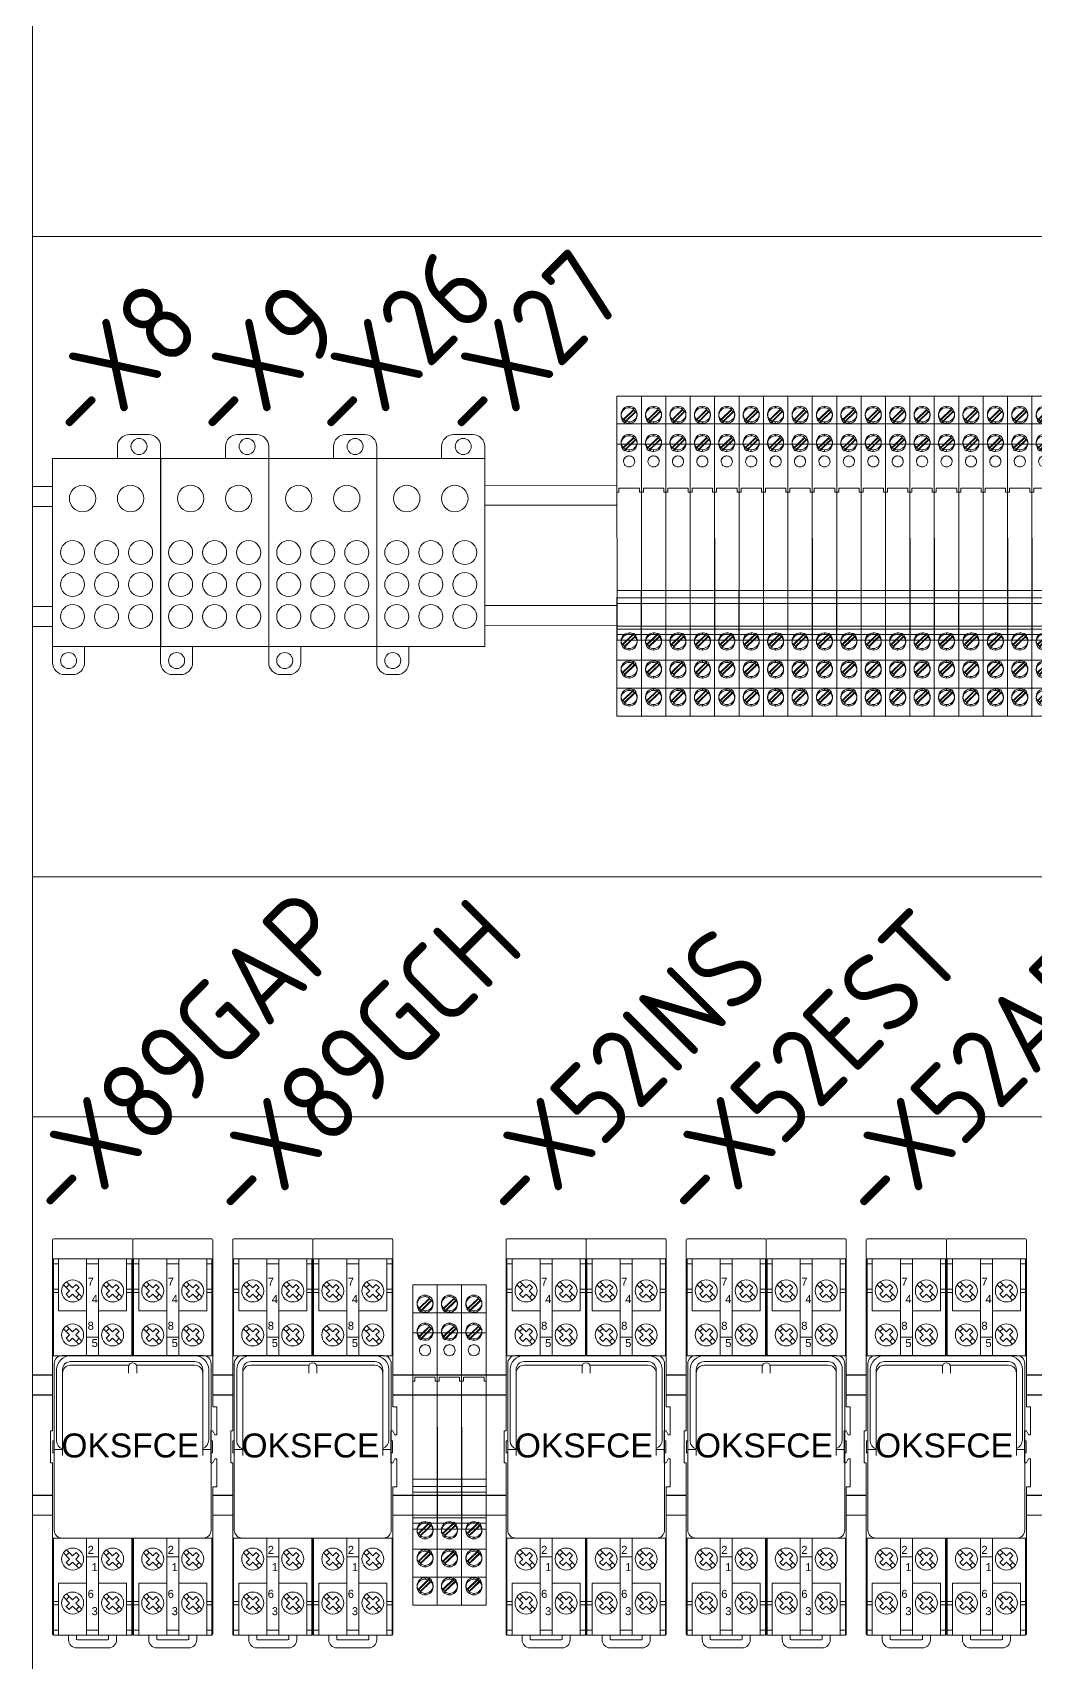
# Model space of a CAD drawing. Header units: millimetres. Extents: x 1359 to 3577, y 1333 to 3557.
# Drawn here: x 1601.1 to 1851.6, y 2280.2 to 2687.5 of the extents above; entities that cross this region are included whole.
import ezdxf

# ---------------------------------------------------------------- set-up
doc = ezdxf.new("R2010")
doc.units = ezdxf.units.MM
doc.set_wipeout_variables(frame=1)
doc.layers.add('000-PI-Oprema', color=30, linetype='Continuous', lineweight=5)
doc.layers.add('002-PI-Kabelska kanalica', color=150, linetype='Continuous')
doc.styles.add('PI0', font='isocpeur.ttf', dxfattribs={"width": 0.9})
doc.styles.get("Standard").update_dxf_attribs({"font": 'arial.ttf'})

# ---------------------------------------------------------------- blocks, each defined once
blk = doc.blocks.new('*U50')
at = {"layer": '002-PI-Kabelska kanalica', "color": 0, "linetype": 'ByBlock', "lineweight": 0}
for p, q in [((-20, -100), (-20, 715)), ((40, -100), (40, 715)), ((-20, -100), (40, -100))]:
    blk.add_line(p, q, dxfattribs=at)
blk = doc.blocks.new('*U53')
at = {"layer": '002-PI-Kabelska kanalica', "color": 0, "linetype": 'ByBlock', "lineweight": 0}
blk.add_line((80, -100), (80, 1572), dxfattribs=at)
blk = doc.blocks.new('Pollmann PVB 125-2-9')
at = {"layer": '000-PI-Oprema', "color": 0, "linetype": 'ByBlock', "lineweight": 0}
blk.add_lwpolyline([(16.16, 1.02), (16.16, 4.02, -0.414214), (19.16, 7.02), (23.96, 7.02, -0.414214), (26.96, 4.02), (26.96, 1.02), (26.96, -45.98), (-0.04, -45.98), (-0.04, -49.98, 0.414214), (2.96, -52.98), (4.96, -52.98, 0.414214), (7.96, -49.98), (7.96, -45.98)], format="xyb", dxfattribs=at)
blk.add_lwpolyline([(26.98, 1.02), (-0.02, 1.02), (-0.02, -45.98)], dxfattribs=at)
for centre, radius in [((21.56, 4.02), 2), ((7.46, -8.98), 3.3), ((19.46, -8.98), 3.3), ((4.96, -22.48), 3), ((13.46, -22.48), 3), ((21.96, -22.48), 3), ((4.96, -30.48), 3), ((13.46, -30.48), 3), ((21.96, -30.48), 3), ((4.96, -38.48), 3), ((13.46, -38.48), 3), ((21.96, -38.48), 3), ((3.96, -49.48), 2)]:
    blk.add_circle(centre, radius, dxfattribs=at)
blk = doc.blocks.new('PLC-RSC-24DC - 2966171')
at = {"layer": '000-PI-Oprema', "color": 0, "linetype": 'ByBlock', "lineweight": 0}
for p, q in [((0, 80), (6.1, 80)), ((0, 73.54), (0, 80)), ((0, 80), (0, 80)), ((0, 80), (0, 80)), ((0, 80), (0, 80)), ((0, 80), (6.1, 80)), ((0, 73.54), (0, 80)), ((0, 80), (0, 80)), ((0, 80), (0, 80)), ((0, 80), (0, 80)), ((0, 78.5), (0, 78.5)), ((0, 78.5), (0, 78.5)), ((3.05, 77.46), (3.05, 77.08)), ((6.1, 80), (6.1, 80)), ((6.1, 80), (6.1, 80)), ((6.1, 80), (6.1, 80)), ((6.1, 73.54), (6.1, 80)), ((6.1, 80), (6.1, 80)), ((6.1, 80), (6.1, 80)), ((6.1, 80), (6.1, 80)), ((6.1, 73.54), (6.1, 80)), ((6.1, 79.16), (6.1, 79.6)), ((6.1, 79.16), (6.1, 79.6)), ((0, 73), (0, 73.54)), ((0, 73), (0, 73.54)), ((1.05, 75.12), (1.05, 75.5)), ((1.58, 74.17), (1.41, 74)), ((1.41, 73.79), (1.69, 74.07)), ((1.41, 74), (1.41, 73.79)), ((4.19, 76.73), (1.58, 74.17)), ((1.69, 74.07), (4.19, 76.52)), ((4.69, 76.03), (1.91, 73.31)), ((1.91, 73.52), (2.15, 73.75)), ((1.91, 73.52), (1.91, 73.31)), ((2.15, 73.75), (4.69, 76.24)), ((3.05, 73.54), (3.05, 73.16)), ((4.19, 76.73), (4.19, 76.52)), ((4.69, 76.24), (4.69, 76.03)), ((5.05, 75.12), (5.05, 75.5)), ((6.1, 76.44), (6.1, 77.31)), ((6.1, 76.44), (6.1, 77.31)), ((6.1, 73), (6.1, 73.54)), ((6.1, 73), (6.1, 73.54)), ((0, 73.05), (6.1, 73.05)), ((0, 73), (0, 73)), ((0, 73), (0, 68)), ((0, 73), (0, 73)), ((0, 73), (0, 68)), ((4.19, 69.73), (2.43, 68)), ((2.64, 68), (4.19, 69.52)), ((3.05, 70.46), (3.05, 70.08)), ((3.42, 68), (4.69, 69.24)), ((4.19, 69.73), (4.19, 69.52)), ((4.69, 69.24), (4.69, 69.03)), ((6.1, 73), (6.1, 73)), ((6.1, 68), (6.1, 73)), ((6.1, 73), (6.1, 73)), ((6.1, 68), (6.1, 73)), ((6.1, 69.44), (6.1, 70.31)), ((6.1, 69.44), (6.1, 70.31)), ((0, 68), (6.1, 68)), ((0, 57.65), (0, 68)), ((0, 68), (0, 68)), ((0, 57.65), (0, 68)), ((0, 68), (0, 68)), ((1.05, 68.12), (1.05, 68.5)), ((1.41, 66.79), (2.64, 68)), ((2.43, 68), (1.41, 67)), ((1.41, 67), (1.41, 66.79)), ((4.69, 69.03), (1.91, 66.31)), ((1.91, 66.52), (3.42, 68)), ((1.91, 66.52), (1.91, 66.31)), ((3.05, 66.54), (3.05, 66.16)), ((5.05, 68.12), (5.05, 68.5)), ((6.1, 68), (6.1, 68)), ((6.1, 57.65), (6.1, 68)), ((6.1, 68), (6.1, 68)), ((6.1, 57.65), (6.1, 68)), ((1.65, 63.68), (1.65, 63.69)), ((4.45, 63.68), (4.45, 63.69)), ((0.03, 31.45), (0, 57.65)), ((0.03, 31.45), (0, 57.65)), ((6.1, 55.95), (6.1, 57.65)), ((6.1, 55.95), (6.1, 57.65)), ((0, 57), (0, 57)), ((0, 57), (0, 57)), ((0, 56.2), (0, 56.2)), ((0, 56.2), (0, 56.2)), ((0, 55.95), (0, 55.95)), ((0.5, 55.95), (0, 55.95)), ((0, 55.95), (0, 55.95)), ((0, 55.24), (0, 55.24)), ((0, 55.24), (0, 55.24)), ((0.5, 56.95), (5.6, 56.95)), ((0.5, 56.95), (0.5, 56.95)), ((0.5, 56.95), (0.5, 55.95)), ((0.5, 55.95), (0.5, 55.95)), ((5.6, 56.95), (5.6, 56.95)), ((5.6, 56.95), (5.6, 55.95)), ((5.6, 55.95), (5.6, 55.95)), ((6.1, 55.95), (5.6, 55.95)), ((6.1, 57), (6.1, 57)), ((6.1, 57), (6.1, 57)), ((6.1, 56.2), (6.1, 56.2)), ((6.1, 56.2), (6.1, 56.2)), ((6.1, 55.95), (6.1, 55.95)), ((6.1, 55.95), (6.1, 29.65)), ((6.1, 55.95), (6.1, 55.95)), ((6.1, 55.95), (6.1, 29.65)), ((6.1, 55.24), (6.1, 55.24)), ((6.1, 55.24), (6.1, 55.24)), ((0, 29.65), (0.03, 29.65)), ((0, 29.65), (0, 29.45)), ((0, 29.65), (0, 29.65)), ((0, 29.65), (0.03, 29.65)), ((0, 29.65), (0, 29.45)), ((0, 29.65), (0, 29.65)), ((0.03, 29.45), (0, 29.45)), ((0, 27.85), (0, 29.45)), ((0.03, 29.45), (0, 29.45)), ((0, 27.85), (0, 29.45)), ((0.03, 30.96), (0.03, 31.45)), ((6.08, 31.45), (0.03, 31.45)), ((0.03, 30.96), (0.03, 31.45)), ((0.03, 30.96), (0.03, 29.6)), ((0.03, 30.96), (0.03, 29.6)), ((0.03, 27.89), (0.03, 29.6)), ((6.08, 29.6), (0.03, 29.6)), ((0.03, 29.6), (0.03, 29.6)), ((0.03, 27.89), (0.03, 29.6)), ((0.03, 29.6), (0.03, 29.6)), ((5.6, 29.65), (5.6, 29.65)), ((5.6, 29.65), (5.6, 29.65)), ((6.08, 30.96), (6.08, 31.45)), ((6.08, 30.96), (6.08, 31.45)), ((6.08, 30.96), (6.08, 29.6)), ((6.08, 30.96), (6.08, 29.6)), ((6.08, 29.65), (6.1, 29.65)), ((6.08, 29.65), (6.1, 29.65)), ((6.08, 27.89), (6.08, 29.6)), ((6.08, 29.6), (6.08, 29.6)), ((6.08, 27.89), (6.08, 29.6)), ((6.08, 29.6), (6.08, 29.6)), ((6.08, 29.45), (6.1, 29.45)), ((6.08, 29.45), (6.1, 29.45)), ((6.1, 29.65), (6.1, 29.65)), ((6.1, 29.65), (6.1, 29.45)), ((6.1, 29.65), (6.1, 29.65)), ((6.1, 29.65), (6.1, 29.45)), ((6.1, 29.45), (6.1, 27.85)), ((6.1, 29.45), (6.1, 27.85)), ((0, 27.85), (0.03, 27.85)), ((0, 21.63), (0, 27.85)), ((0, 27.85), (0.03, 27.85)), ((0, 21.63), (0, 27.85)), ((0, 24.5), (0, 24.5)), ((0, 24.5), (0, 24.5)), ((0.03, 28.17), (6.08, 28.17)), ((0.03, 27.43), (0.03, 27.89)), ((0.03, 27.43), (0.03, 27.89)), ((0.03, 22.27), (0.03, 27.43)), ((0.03, 22.27), (0.03, 27.43)), ((6.08, 27.43), (6.08, 27.89)), ((6.08, 27.43), (6.08, 27.89)), ((6.1, 27.85), (6.08, 27.85)), ((6.1, 27.85), (6.08, 27.85)), ((6.08, 22.27), (6.08, 27.43)), ((6.08, 22.27), (6.08, 27.43)), ((6.1, 27.85), (6.1, 21.63)), ((6.1, 27.85), (6.1, 21.63)), ((6.1, 21.63), (6.1, 25.43)), ((6.1, 21.63), (6.1, 25.43)), ((6.1, 24.5), (6.1, 24.5)), ((6.1, 24.5), (6.1, 24.5)), ((0, 22.5), (0, 22.5)), ((6.1, 22.5), (0, 22.5)), ((0, 22.5), (0, 22.5)), ((0, 21.63), (0.03, 21.63)), ((0, 20.6), (0, 21.63)), ((0, 21.63), (0.03, 21.63)), ((0, 20.6), (0, 21.63)), ((0, 20.6), (0.03, 20.6)), ((0, 19), (0, 20.6)), ((0, 20.6), (0.03, 20.6)), ((0, 19), (0, 20.6)), ((0, 20.46), (3.05, 20.46)), ((0.03, 20.93), (0.03, 22.27)), ((0.03, 20.93), (0.03, 22.27)), ((0.03, 21.76), (6.08, 21.76)), ((0.03, 19), (0.03, 20.93)), ((0.03, 19), (0.03, 20.93)), ((1.41, 17.97), (4.19, 20.69)), ((4.19, 20.48), (2.68, 19)), ((3.05, 20.84), (3.05, 20.46)), ((3.05, 20.46), (6.1, 20.46)), ((4.19, 20.48), (4.19, 20.69)), ((6.08, 20.93), (6.08, 22.27)), ((6.08, 20.93), (6.08, 22.27)), ((6.1, 21.63), (6.08, 21.63)), ((6.1, 21.63), (6.08, 21.63)), ((6.08, 19), (6.08, 20.93)), ((6.08, 19), (6.08, 20.93)), ((6.1, 20.6), (6.08, 20.6)), ((6.1, 20.6), (6.08, 20.6)), ((6.1, 22.5), (6.1, 22.5)), ((6.1, 22.5), (6.1, 22.5)), ((6.1, 21.63), (6.1, 20.6)), ((6.1, 21.63), (6.1, 20.6)), ((6.1, 19), (6.1, 20.6)), ((6.1, 19), (6.1, 20.6)), ((6.1, 19), (6.1, 20.46)), ((6.1, 19), (6.1, 20.46)), ((0, 19), (0.03, 19)), ((0, 19), (0, 19)), ((0, 14), (0, 19)), ((0, 19), (0.03, 19)), ((0, 19), (0, 19)), ((0, 14), (0, 19)), ((0.03, 19.1), (0.03, 19.1)), ((0.03, 19.1), (0.03, 19.1)), ((0.03, 19), (6.08, 19)), ((0.03, 19), (0.03, 19)), ((0.03, 19), (0.03, 19)), ((1.05, 18.5), (1.05, 18.88)), ((2.68, 19), (1.41, 17.76)), ((1.41, 17.76), (1.41, 17.97)), ((1.91, 17.27), (3.67, 19)), ((3.46, 19), (1.91, 17.48)), ((1.91, 17.27), (1.91, 17.48)), ((3.05, 16.92), (3.05, 16.54)), ((4.69, 20.21), (3.46, 19)), ((3.67, 19), (4.69, 20)), ((4.69, 20), (4.69, 20.21)), ((5.05, 18.5), (5.05, 18.88)), ((6.08, 19.1), (6.08, 19.1)), ((6.08, 19.1), (6.08, 19.1)), ((6.08, 19), (6.1, 19)), ((6.08, 19), (6.08, 19)), ((6.08, 19), (6.1, 19)), ((6.08, 19), (6.08, 19)), ((6.1, 19), (6.1, 19)), ((6.1, 14), (6.1, 19)), ((6.1, 19), (6.1, 19)), ((6.1, 14), (6.1, 19)), ((6.1, 14), (6.1, 18.43)), ((6.1, 14), (6.1, 18.43)), ((0, 13.46), (0, 14)), ((0, 14), (0, 14)), ((6.1, 14), (0, 14)), ((0, 13.46), (0, 14)), ((0, 14), (0, 14)), ((0, 7), (0, 13.46)), ((0, 7), (0, 13.46)), ((1.41, 10.97), (4.19, 13.69)), ((1.41, 10.76), (3.95, 13.25)), ((4.41, 12.93), (1.91, 10.48)), ((4.52, 12.83), (1.91, 10.27)), ((3.05, 13.84), (3.05, 13.46)), ((3.95, 13.25), (4.19, 13.48)), ((4.19, 13.69), (4.19, 13.48)), ((4.69, 13.21), (4.41, 12.93)), ((4.69, 13), (4.52, 12.83)), ((4.69, 13.21), (4.69, 13)), ((6.1, 14), (6.1, 16.02)), ((6.1, 14), (6.1, 16.02)), ((6.1, 14), (6.1, 14)), ((6.1, 13.46), (6.1, 14)), ((6.1, 14), (6.1, 14)), ((6.1, 13.46), (6.1, 14)), ((6.1, 7), (6.1, 13.46)), ((6.1, 7), (6.1, 13.46)), ((1.05, 11.5), (1.05, 11.88)), ((1.41, 10.97), (1.41, 10.76)), ((1.75, 10.75), (1.75, 10.87)), ((1.91, 10.48), (1.91, 10.27)), ((3.05, 9.92), (3.05, 9.54)), ((5.05, 11.5), (5.05, 11.88)), ((6.1, 7), (6.1, 9.02)), ((6.1, 7), (6.1, 9.02)), ((0, 6.46), (0, 7)), ((0, 7), (0, 7)), ((6.1, 7), (0, 7)), ((0, 6.46), (0, 7)), ((0, 7), (0, 7)), ((0, 0), (0, 6.46)), ((0, 0), (0, 6.46)), ((1.05, 4.88), (1.05, 4.5)), ((1.41, 3.97), (4.19, 6.69)), ((3.95, 6.25), (1.41, 3.76)), ((4.41, 5.93), (1.91, 3.48)), ((1.91, 3.27), (4.52, 5.83)), ((3.05, 6.46), (3.05, 6.84)), ((4.19, 6.48), (3.95, 6.25)), ((4.19, 6.48), (4.19, 6.69)), ((4.69, 6.21), (4.41, 5.93)), ((4.52, 5.83), (4.69, 6)), ((4.69, 6), (4.69, 6.21)), ((5.05, 4.88), (5.05, 4.5)), ((6.1, 7), (6.1, 7)), ((6.1, 6.46), (6.1, 7)), ((6.1, 7), (6.1, 7)), ((6.1, 6.46), (6.1, 7)), ((6.1, 0), (6.1, 6.46)), ((6.1, 0), (6.1, 6.46)), ((0, 0), (0, 0)), ((6.1, 0), (0, 0)), ((0, 0), (0, 0)), ((6.1, 0), (0, 0)), ((1.41, 3.76), (1.41, 3.97)), ((1.91, 3.27), (1.91, 3.48)), ((3.05, 2.54), (3.05, 2.92)), ((6.1, 0), (6.1, 0)), ((6.1, 0), (6.1, 0)), ((0, 0), (0, 0)), ((0, 0), (0, 0)), ((6.1, 0), (6.1, 0)), ((6.1, 0), (6.1, 0))]:
    blk.add_line(p, q, dxfattribs=at)
blk.add_arc((3.05, 63.69), 1.4, 0, 180, dxfattribs=at)
for centre, major_axis, ratio, start_param, end_param in [((3.05, 75.5), (-2, 0), 0.978148, -1.570796, 0), ((3.05, 75.5), (-2, 0), 0.978148, 3.141593, 4.712389), ((3.05, 75.5), (-2, 0), 0.978148, 0, 1.570796), ((3.05, 75.12), (-2, 0), 0.978148, -0.097132, 0), ((3.05, 75.12), (-2, 0), 0.978148, 0, 0.609492), ((3.05, 75.12), (-2, 0), 0.978148, -1.570796, -0.097132), ((3.05, 74.91), (2, 0), 0.978148, -2.5321, -2.180289), ((3.05, 75.12), (-2, 0), 0.978148, 0.961304, 1.570796), ((3.05, 75.12), (-2, 0), 0.978148, -2.180289, -1.570796), ((3.05, 75.5), (-2, 0), 0.978148, 1.570796, 3.141593), ((3.05, 75.12), (-2, 0), 0.978148, 1.570796, 3.141593), ((3.05, 74.91), (2, 0), 0.978148, 0.685382, 0.961304), ((3.05, 74.91), (2, 0), 0.978148, 0.609492, 0.685382), ((3.05, 75.12), (-2, 0), 0.978148, -3.044461, -2.5321), ((3.05, 75.12), (-2, 0), 0.978148, 3.141593, 3.238724), ((3.05, 68.5), (-2, 0), 0.978148, -1.570796, 0), ((3.05, 68.12), (-2, 0), 0.978148, -1.570796, -0.097132), ((3.05, 68.5), (-2, 0), 0.978148, 3.141593, 4.712389), ((3.05, 68.12), (-2, 0), 0.978148, -2.180289, -1.570796), ((3.05, 67.91), (2, 0), 0.978148, 0.685382, 0.961304), ((3.05, 68.12), (-2, 0), 0.978148, -3.044461, -2.5321), ((3.05, 68.5), (-2, 0), 0.978148, 0, 0.258728), ((3.05, 68.12), (-2, 0), 0.978148, -0.097132, 0), ((3.05, 68.12), (-2, 0), 0.978148, 0, 0.609492), ((3.05, 68.5), (-2, 0), 0.978148, 0.258728, 1.570796), ((3.05, 67.91), (2, 0), 0.978148, -2.5321, -2.180289), ((3.05, 68.12), (-2, 0), 0.978148, 0.961304, 1.570796), ((3.05, 68.12), (-2, 0), 0.978148, 1.570796, 3.141593), ((3.05, 68.5), (-2, 0), 0.978148, 1.570796, 2.882864), ((3.05, 67.91), (2, 0), 0.978148, 0.609492, 0.685382), ((3.05, 68.5), (-2, 0), 0.978148, 2.882864, 3.141593), ((3.05, 68.12), (-2, 0), 0.978148, 3.141593, 3.238724), ((3.05, 63.69), (1.4, 0), 0.994522, 1.570796, 3.141593), ((3.05, 63.68), (-1.4, 0), 0.982559, -1.570796, 0.003609), ((3.05, 63.69), (1.4, 0), 0.994522, 3.141593, 3.68285), ((3.05, 63.68), (-1.4, 0), 0.982559, 0.003609, 0.541258), ((3.05, 63.67), (-1.4, 0), 0.976187, 0.538389, 2.603204), ((3.05, 63.69), (1.4, 0), 0.994522, 0, 1.570796), ((3.05, 63.68), (-1.4, 0), 0.982559, 3.141538, 4.712389), ((3.05, 63.69), (1.4, 0), 0.994522, -0.541258, 0), ((3.05, 63.68), (-1.4, 0), 0.982559, 2.600335, 3.141538), ((3.05, 18.88), (-2, 0), 0.978148, -1.570796, 0), ((3.05, 18.5), (-2, 0), 0.978148, -1.570796, -0.258728), ((3.05, 18.88), (-2, 0), 0.978148, -2.180289, -1.570796), ((3.05, 18.5), (-2, 0), 0.978148, -2.882864, -1.570796), ((3.05, 19.09), (-2, 0), 0.978148, -2.5321, -2.180289), ((3.05, 18.5), (-2, 0), 0.978148, -0.258728, 0), ((3.05, 18.88), (-2, 0), 0.978148, 0, 0.097132), ((3.05, 18.5), (-2, 0), 0.978148, 0, 1.570796), ((3.05, 18.88), (-2, 0), 0.978148, 0.097132, 0.609492), ((3.05, 19.09), (-2, 0), 0.978148, 0.609492, 0.685382), ((3.05, 19.09), (-2, 0), 0.978148, 0.685382, 0.961304), ((3.05, 18.88), (-2, 0), 0.978148, 0.961304, 1.570796), ((3.05, 18.88), (-2, 0), 0.978148, 1.570796, 3.044461), ((3.05, 18.5), (-2, 0), 0.978148, 1.570796, 3.141593), ((3.05, 18.88), (-2, 0), 0.978148, -3.141593, -2.5321), ((3.05, 18.5), (-2, 0), 0.978148, -3.141593, -2.882864), ((3.05, 18.88), (-2, 0), 0.978148, 3.044461, 3.141593), ((3.05, 11.88), (-2, 0), 0.978148, -1.570796, 0), ((3.05, 11.5), (-2, 0), 0.978148, -1.570796, 0), ((3.05, 11.88), (-2, 0), 0.978148, -2.180289, -1.570796), ((3.05, 11.5), (-2, 0), 0.978148, -3.141593, -1.570796), ((3.05, 12.09), (-2, 0), 0.978148, -2.5321, -2.180289), ((3.05, 11.88), (-2, 0), 0.978148, 3.141593, 3.751085), ((3.05, 11.88), (-2, 0), 0.978148, 0, 0.097132), ((3.05, 11.5), (-2, 0), 0.978148, 0, 1.570796), ((3.05, 11.88), (-2, 0), 0.978148, 0.097132, 0.609492), ((3.05, 12.09), (-2, 0), 0.978148, 0.609492, 0.685382), ((3.05, 12.09), (-2, 0), 0.978148, 0.685382, 0.961304), ((3.05, 11.88), (-2, 0), 0.978148, 0.961304, 1.570796), ((3.05, 11.88), (-2, 0), 0.978148, 1.570796, 3.044461), ((3.05, 11.5), (-2, 0), 0.978148, 1.570796, 3.141593), ((3.05, 11.88), (-2, 0), 0.978148, 3.044461, 3.141593), ((3.05, 4.88), (-2, 0), 0.978148, -1.570796, 0), ((3.05, 4.5), (-2, 0), 0.978148, -1.570796, 0), ((3.05, 4.88), (-2, 0), 0.978148, 0, 0.097132), ((3.05, 4.5), (-2, 0), 0.978148, 0, 1.570796), ((3.05, 4.88), (-2, 0), 0.978148, 0.097132, 0.609492), ((3.05, 4.88), (-2, 0), 0.978148, -2.180289, -1.570796), ((3.05, 4.5), (-2, 0), 0.978148, -3.141593, -1.570796), ((3.05, 4.88), (-2, 0), 0.978148, 1.570796, 3.044461), ((3.05, 4.5), (-2, 0), 0.978148, 1.570796, 3.141593), ((3.05, 5.09), (-2, 0), 0.978148, -2.5321, -2.180289), ((3.05, 4.88), (-2, 0), 0.978148, -3.141593, -2.5321), ((3.05, 4.88), (-2, 0), 0.978148, 3.044461, 3.141593), ((3.05, 5.09), (-2, 0), 0.978148, 0.609492, 0.685382), ((3.05, 5.09), (-2, 0), 0.978148, 0.685382, 0.961304), ((3.05, 4.88), (-2, 0), 0.978148, 0.961304, 1.570796)]:
    blk.add_ellipse(centre, major_axis=major_axis, ratio=ratio, start_param=start_param, end_param=end_param, dxfattribs=at)
blk = doc.blocks.new('OKSFCE')
at = {"layer": '000-PI-Oprema', "color": 0, "linetype": 'ByBlock', "lineweight": 0}
for p, q in [((47678.84, 23886.54), (47698.44, 23886.54)), ((47698.84, 23886.54), (47718.44, 23886.54)), ((47678.84, 23881.54), (47698.44, 23881.54)), ((47680.14, 23880.32), (47678.84, 23880.32)), ((47680.14, 23881.54), (47680.14, 23868.54)), ((47690.14, 23880.32), (47687.14, 23880.32)), ((47697.14, 23881.54), (47697.14, 23868.54)), ((47698.44, 23880.32), (47697.14, 23880.32)), ((47698.84, 23881.54), (47718.44, 23881.54)), ((47700.14, 23880.32), (47698.84, 23880.32)), ((47700.14, 23881.54), (47700.14, 23868.54)), ((47710.14, 23880.32), (47707.14, 23880.32)), ((47717.14, 23881.54), (47717.14, 23868.54)), ((47718.44, 23880.32), (47717.14, 23880.32)), ((47682.01, 23874.38), (47682.79, 23875.16)), ((47682.12, 23875.83), (47683.64, 23874.31)), ((47683.64, 23874.31), (47684.49, 23875.16)), ((47684.49, 23875.16), (47685.27, 23874.38)), ((47692.01, 23874.38), (47692.79, 23875.16)), ((47692.12, 23875.83), (47693.64, 23874.31)), ((47693.64, 23874.31), (47694.49, 23875.16)), ((47694.49, 23875.16), (47695.27, 23874.38)), ((47702.01, 23874.38), (47702.79, 23875.16)), ((47702.12, 23875.83), (47703.64, 23874.31)), ((47703.64, 23874.31), (47704.49, 23875.16)), ((47704.49, 23875.16), (47705.27, 23874.38)), ((47712.01, 23874.38), (47712.79, 23875.16)), ((47712.12, 23875.83), (47713.64, 23874.31)), ((47713.64, 23874.31), (47714.49, 23875.16)), ((47714.49, 23875.16), (47715.27, 23874.38)), ((47678.64, 23873.16), (47680.14, 23873.16)), ((47678.84, 23873.94), (47680.14, 23873.94)), ((47681.34, 23875.05), (47682.86, 23873.54)), ((47682.01, 23872.69), (47682.86, 23873.54)), ((47682.01, 23872.69), (47682.79, 23871.91)), ((47682.79, 23871.91), (47683.64, 23872.76)), ((47683.64, 23872.76), (47685.16, 23871.24)), ((47684.42, 23873.54), (47685.27, 23874.38)), ((47684.42, 23873.54), (47685.93, 23872.02)), ((47684.49, 23871.91), (47685.27, 23872.69)), ((47691.34, 23875.05), (47692.86, 23873.54)), ((47692.01, 23872.69), (47692.86, 23873.54)), ((47692.01, 23872.69), (47692.79, 23871.91)), ((47692.79, 23871.91), (47693.64, 23872.76)), ((47693.64, 23872.76), (47695.16, 23871.24)), ((47694.42, 23873.54), (47695.27, 23874.38)), ((47694.42, 23873.54), (47695.93, 23872.02)), ((47694.49, 23871.91), (47695.27, 23872.69)), ((47698.44, 23873.94), (47697.14, 23873.94)), ((47698.64, 23873.16), (47697.14, 23873.16)), ((47698.64, 23873.16), (47700.14, 23873.16)), ((47698.84, 23873.94), (47700.14, 23873.94)), ((47701.34, 23875.05), (47702.86, 23873.54)), ((47702.01, 23872.69), (47702.86, 23873.54)), ((47702.01, 23872.69), (47702.79, 23871.91)), ((47702.79, 23871.91), (47703.64, 23872.76)), ((47703.64, 23872.76), (47705.16, 23871.24)), ((47704.42, 23873.54), (47705.27, 23874.38)), ((47704.42, 23873.54), (47705.93, 23872.02)), ((47704.49, 23871.91), (47705.27, 23872.69)), ((47711.34, 23875.05), (47712.86, 23873.54)), ((47712.01, 23872.69), (47712.86, 23873.54)), ((47712.01, 23872.69), (47712.79, 23871.91)), ((47712.79, 23871.91), (47713.64, 23872.76)), ((47713.64, 23872.76), (47715.16, 23871.24)), ((47714.42, 23873.54), (47715.27, 23874.38)), ((47714.42, 23873.54), (47715.93, 23872.02)), ((47714.49, 23871.91), (47715.27, 23872.69)), ((47718.44, 23873.94), (47717.14, 23873.94)), ((47718.64, 23873.16), (47717.14, 23873.16)), ((47680.14, 23868.54), (47687.14, 23868.54)), ((47697.14, 23868.54), (47690.14, 23868.54)), ((47700.14, 23868.54), (47707.14, 23868.54)), ((47717.14, 23868.54), (47710.14, 23868.54)), ((47681.34, 23864.05), (47682.86, 23862.54)), ((47682.01, 23863.38), (47682.79, 23864.16)), ((47682.12, 23864.83), (47683.64, 23863.31)), ((47683.64, 23863.31), (47684.49, 23864.16)), ((47684.42, 23862.54), (47685.27, 23863.38)), ((47684.49, 23864.16), (47685.27, 23863.38)), ((47691.34, 23864.05), (47692.86, 23862.54)), ((47692.01, 23863.38), (47692.79, 23864.16)), ((47692.12, 23864.83), (47693.64, 23863.31)), ((47693.64, 23863.31), (47694.49, 23864.16)), ((47694.42, 23862.54), (47695.27, 23863.38)), ((47694.49, 23864.16), (47695.27, 23863.38)), ((47701.34, 23864.05), (47702.86, 23862.54)), ((47702.01, 23863.38), (47702.79, 23864.16)), ((47702.12, 23864.83), (47703.64, 23863.31)), ((47703.64, 23863.31), (47704.49, 23864.16)), ((47704.42, 23862.54), (47705.27, 23863.38)), ((47704.49, 23864.16), (47705.27, 23863.38)), ((47711.34, 23864.05), (47712.86, 23862.54)), ((47712.01, 23863.38), (47712.79, 23864.16)), ((47712.12, 23864.83), (47713.64, 23863.31)), ((47713.64, 23863.31), (47714.49, 23864.16)), ((47714.42, 23862.54), (47715.27, 23863.38)), ((47714.49, 23864.16), (47715.27, 23863.38)), ((47682.01, 23861.69), (47682.86, 23862.54)), ((47682.01, 23861.69), (47682.79, 23860.91)), ((47682.79, 23860.91), (47683.64, 23861.76)), ((47683.64, 23861.76), (47685.16, 23860.24)), ((47684.42, 23862.54), (47685.93, 23861.02)), ((47684.49, 23860.91), (47685.27, 23861.69)), ((47690.14, 23862.02), (47687.14, 23862.02)), ((47692.01, 23861.69), (47692.86, 23862.54)), ((47692.01, 23861.69), (47692.79, 23860.91)), ((47692.79, 23860.91), (47693.64, 23861.76)), ((47693.64, 23861.76), (47695.16, 23860.24)), ((47694.42, 23862.54), (47695.93, 23861.02)), ((47694.49, 23860.91), (47695.27, 23861.69)), ((47702.01, 23861.69), (47702.86, 23862.54)), ((47702.01, 23861.69), (47702.79, 23860.91)), ((47702.79, 23860.91), (47703.64, 23861.76)), ((47703.64, 23861.76), (47705.16, 23860.24)), ((47704.42, 23862.54), (47705.93, 23861.02)), ((47704.49, 23860.91), (47705.27, 23861.69)), ((47710.14, 23862.02), (47707.14, 23862.02)), ((47712.01, 23861.69), (47712.86, 23862.54)), ((47712.01, 23861.69), (47712.79, 23860.91)), ((47712.79, 23860.91), (47713.64, 23861.76)), ((47713.64, 23861.76), (47715.16, 23860.24)), ((47714.42, 23862.54), (47715.93, 23861.02)), ((47714.49, 23860.91), (47715.27, 23861.69)), ((47681.34, 23808.05), (47682.86, 23806.54)), ((47682.01, 23807.38), (47682.79, 23808.16)), ((47682.01, 23805.69), (47682.86, 23806.54)), ((47682.12, 23808.83), (47683.64, 23807.31)), ((47683.64, 23807.31), (47684.49, 23808.16)), ((47684.42, 23806.54), (47685.27, 23807.38)), ((47684.42, 23806.54), (47685.93, 23805.02)), ((47684.49, 23808.16), (47685.27, 23807.38)), ((47690.14, 23807.05), (47687.14, 23807.05)), ((47691.34, 23808.05), (47692.86, 23806.54)), ((47692.01, 23807.38), (47692.79, 23808.16)), ((47692.01, 23805.69), (47692.86, 23806.54)), ((47692.12, 23808.83), (47693.64, 23807.31)), ((47693.64, 23807.31), (47694.49, 23808.16)), ((47694.42, 23806.54), (47695.27, 23807.38)), ((47694.42, 23806.54), (47695.93, 23805.02)), ((47694.49, 23808.16), (47695.27, 23807.38)), ((47701.34, 23808.05), (47702.86, 23806.54)), ((47702.01, 23807.38), (47702.79, 23808.16)), ((47702.01, 23805.69), (47702.86, 23806.54)), ((47702.12, 23808.83), (47703.64, 23807.31)), ((47703.64, 23807.31), (47704.49, 23808.16)), ((47704.42, 23806.54), (47705.27, 23807.38)), ((47704.42, 23806.54), (47705.93, 23805.02)), ((47704.49, 23808.16), (47705.27, 23807.38)), ((47710.14, 23807.05), (47707.14, 23807.05)), ((47711.34, 23808.05), (47712.86, 23806.54)), ((47712.01, 23807.38), (47712.79, 23808.16)), ((47712.01, 23805.69), (47712.86, 23806.54)), ((47712.12, 23808.83), (47713.64, 23807.31)), ((47713.64, 23807.31), (47714.49, 23808.16)), ((47714.42, 23806.54), (47715.27, 23807.38)), ((47714.42, 23806.54), (47715.93, 23805.02)), ((47714.49, 23808.16), (47715.27, 23807.38)), ((47682.01, 23805.69), (47682.79, 23804.91)), ((47682.79, 23804.91), (47683.64, 23805.76)), ((47683.64, 23805.76), (47685.16, 23804.24)), ((47684.49, 23804.91), (47685.27, 23805.69)), ((47692.01, 23805.69), (47692.79, 23804.91)), ((47692.79, 23804.91), (47693.64, 23805.76)), ((47693.64, 23805.76), (47695.16, 23804.24)), ((47694.49, 23804.91), (47695.27, 23805.69)), ((47702.01, 23805.69), (47702.79, 23804.91)), ((47702.79, 23804.91), (47703.64, 23805.76)), ((47703.64, 23805.76), (47705.16, 23804.24)), ((47704.49, 23804.91), (47705.27, 23805.69)), ((47712.01, 23805.69), (47712.79, 23804.91)), ((47712.79, 23804.91), (47713.64, 23805.76)), ((47713.64, 23805.76), (47715.16, 23804.24)), ((47714.49, 23804.91), (47715.27, 23805.69)), ((47680.14, 23800.54), (47680.14, 23787.54)), ((47680.14, 23800.54), (47687.14, 23800.54)), ((47682.12, 23797.83), (47683.64, 23796.31)), ((47697.14, 23800.54), (47690.14, 23800.54)), ((47692.12, 23797.83), (47693.64, 23796.31)), ((47697.14, 23800.54), (47697.14, 23787.54)), ((47700.14, 23800.54), (47700.14, 23787.54)), ((47700.14, 23800.54), (47707.14, 23800.54)), ((47702.12, 23797.83), (47703.64, 23796.31)), ((47717.14, 23800.54), (47710.14, 23800.54)), ((47712.12, 23797.83), (47713.64, 23796.31)), ((47717.14, 23800.54), (47717.14, 23787.54)), ((47678.64, 23795.91), (47680.14, 23795.91)), ((47678.84, 23795.13), (47680.14, 23795.13)), ((47681.34, 23797.05), (47682.86, 23795.54)), ((47682.01, 23796.38), (47682.79, 23797.16)), ((47682.01, 23794.69), (47682.86, 23795.54)), ((47682.01, 23794.69), (47682.79, 23793.91)), ((47682.79, 23793.91), (47683.64, 23794.76)), ((47683.64, 23796.31), (47684.49, 23797.16)), ((47683.64, 23794.76), (47685.16, 23793.24)), ((47684.42, 23795.54), (47685.27, 23796.38)), ((47684.42, 23795.54), (47685.93, 23794.02)), ((47684.49, 23797.16), (47685.27, 23796.38)), ((47684.49, 23793.91), (47685.27, 23794.69)), ((47691.34, 23797.05), (47692.86, 23795.54)), ((47692.01, 23796.38), (47692.79, 23797.16)), ((47692.01, 23794.69), (47692.86, 23795.54)), ((47692.01, 23794.69), (47692.79, 23793.91)), ((47692.79, 23793.91), (47693.64, 23794.76)), ((47693.64, 23796.31), (47694.49, 23797.16)), ((47693.64, 23794.76), (47695.16, 23793.24)), ((47694.42, 23795.54), (47695.27, 23796.38)), ((47694.42, 23795.54), (47695.93, 23794.02)), ((47694.49, 23797.16), (47695.27, 23796.38)), ((47694.49, 23793.91), (47695.27, 23794.69)), ((47697.14, 23795.91), (47698.64, 23795.91)), ((47698.44, 23795.13), (47697.14, 23795.13)), ((47698.64, 23795.91), (47700.14, 23795.91)), ((47698.84, 23795.13), (47700.14, 23795.13)), ((47701.34, 23797.05), (47702.86, 23795.54)), ((47702.01, 23796.38), (47702.79, 23797.16)), ((47702.01, 23794.69), (47702.86, 23795.54)), ((47702.01, 23794.69), (47702.79, 23793.91)), ((47702.79, 23793.91), (47703.64, 23794.76)), ((47703.64, 23796.31), (47704.49, 23797.16)), ((47703.64, 23794.76), (47705.16, 23793.24)), ((47704.42, 23795.54), (47705.27, 23796.38)), ((47704.42, 23795.54), (47705.93, 23794.02)), ((47704.49, 23797.16), (47705.27, 23796.38)), ((47704.49, 23793.91), (47705.27, 23794.69)), ((47711.34, 23797.05), (47712.86, 23795.54)), ((47712.01, 23796.38), (47712.79, 23797.16)), ((47712.01, 23794.69), (47712.86, 23795.54)), ((47712.01, 23794.69), (47712.79, 23793.91)), ((47712.79, 23793.91), (47713.64, 23794.76)), ((47713.64, 23796.31), (47714.49, 23797.16)), ((47713.64, 23794.76), (47715.16, 23793.24)), ((47714.42, 23795.54), (47715.27, 23796.38)), ((47714.42, 23795.54), (47715.93, 23794.02)), ((47714.49, 23797.16), (47715.27, 23796.38)), ((47714.49, 23793.91), (47715.27, 23794.69)), ((47717.14, 23795.91), (47718.64, 23795.91)), ((47718.44, 23795.13), (47717.14, 23795.13)), ((47680.14, 23788.75), (47678.84, 23788.75)), ((47678.84, 23787.54), (47698.44, 23787.54)), ((47682.64, 23786.34), (47682.64, 23787.54)), ((47684.64, 23786.54), (47684.64, 23787.54)), ((47684.64, 23786.54), (47684.64, 23787.54)), ((47692.44, 23786.34), (47684.84, 23786.34)), ((47692.44, 23786.34), (47684.84, 23786.34)), ((47690.14, 23788.75), (47687.14, 23788.75)), ((47692.64, 23787.54), (47692.64, 23786.54)), ((47692.64, 23787.54), (47692.64, 23786.54)), ((47694.64, 23787.54), (47694.64, 23786.34)), ((47698.44, 23788.75), (47697.14, 23788.75)), ((47700.14, 23788.75), (47698.84, 23788.75)), ((47698.84, 23787.54), (47718.44, 23787.54)), ((47702.64, 23786.34), (47702.64, 23787.54)), ((47704.64, 23786.54), (47704.64, 23787.54)), ((47712.44, 23786.34), (47704.84, 23786.34)), ((47710.14, 23788.75), (47707.14, 23788.75)), ((47712.64, 23787.54), (47712.64, 23786.54)), ((47714.64, 23787.54), (47714.64, 23786.34)), ((47718.44, 23788.75), (47717.14, 23788.75)), ((47692.64, 23784.34), (47684.64, 23784.34)), ((47712.64, 23784.34), (47704.64, 23784.34))]:
    blk.add_line(p, q, dxfattribs=at)
for points in [[(47678.64, 23880.24), (47678.64, 23880.25), (47678.65, 23880.26), (47678.65, 23880.27), (47678.67, 23880.28), (47678.68, 23880.29), (47678.7, 23880.3), (47678.72, 23880.3), (47678.74, 23880.31), (47678.76, 23880.31), (47678.79, 23880.32), (47678.81, 23880.32), (47678.84, 23880.32)], [(47698.64, 23880.24), (47698.64, 23880.25), (47698.63, 23880.26), (47698.62, 23880.27), (47698.61, 23880.28), (47698.6, 23880.29), (47698.58, 23880.3), (47698.56, 23880.3), (47698.54, 23880.31), (47698.52, 23880.31), (47698.49, 23880.32), (47698.46, 23880.32), (47698.44, 23880.32)], [(47698.64, 23880.24), (47698.64, 23880.25), (47698.65, 23880.26), (47698.65, 23880.27), (47698.67, 23880.28), (47698.68, 23880.29), (47698.7, 23880.3), (47698.72, 23880.3), (47698.74, 23880.31), (47698.76, 23880.31), (47698.79, 23880.32), (47698.81, 23880.32), (47698.84, 23880.32)], [(47718.64, 23880.24), (47718.64, 23880.25), (47718.63, 23880.26), (47718.62, 23880.27), (47718.61, 23880.28), (47718.6, 23880.29), (47718.58, 23880.3), (47718.56, 23880.3), (47718.54, 23880.31), (47718.52, 23880.31), (47718.49, 23880.32), (47718.46, 23880.32), (47718.44, 23880.32)], [(47678.84, 23873.94), (47678.81, 23873.94), (47678.79, 23873.94), (47678.76, 23873.94), (47678.74, 23873.93), (47678.72, 23873.93), (47678.7, 23873.92), (47678.68, 23873.91), (47678.67, 23873.9), (47678.65, 23873.9), (47678.65, 23873.89), (47678.64, 23873.88), (47678.64, 23873.87)], [(47698.44, 23873.94), (47698.46, 23873.94), (47698.49, 23873.94), (47698.52, 23873.94), (47698.54, 23873.93), (47698.56, 23873.93), (47698.58, 23873.92), (47698.6, 23873.91), (47698.61, 23873.9), (47698.62, 23873.9), (47698.63, 23873.89), (47698.64, 23873.88), (47698.64, 23873.87)], [(47698.84, 23873.94), (47698.81, 23873.94), (47698.79, 23873.94), (47698.76, 23873.94), (47698.74, 23873.93), (47698.72, 23873.93), (47698.7, 23873.92), (47698.68, 23873.91), (47698.67, 23873.9), (47698.65, 23873.9), (47698.65, 23873.89), (47698.64, 23873.88), (47698.64, 23873.87)], [(47718.44, 23873.94), (47718.46, 23873.94), (47718.49, 23873.94), (47718.52, 23873.94), (47718.54, 23873.93), (47718.56, 23873.93), (47718.58, 23873.92), (47718.6, 23873.91), (47718.61, 23873.9), (47718.62, 23873.9), (47718.63, 23873.89), (47718.64, 23873.88), (47718.64, 23873.87)], [(47678.84, 23795.13), (47678.81, 23795.13), (47678.79, 23795.13), (47678.76, 23795.13), (47678.74, 23795.14), (47678.72, 23795.14), (47678.7, 23795.15), (47678.68, 23795.16), (47678.67, 23795.17), (47678.65, 23795.18), (47678.65, 23795.19), (47678.64, 23795.2), (47678.64, 23795.21)], [(47698.64, 23795.21), (47698.64, 23795.2), (47698.63, 23795.19), (47698.62, 23795.18), (47698.61, 23795.17), (47698.6, 23795.16), (47698.58, 23795.15), (47698.56, 23795.14), (47698.54, 23795.14), (47698.52, 23795.13), (47698.49, 23795.13), (47698.46, 23795.13), (47698.44, 23795.13)], [(47698.84, 23795.13), (47698.81, 23795.13), (47698.79, 23795.13), (47698.76, 23795.13), (47698.74, 23795.14), (47698.72, 23795.14), (47698.7, 23795.15), (47698.68, 23795.16), (47698.67, 23795.17), (47698.65, 23795.18), (47698.65, 23795.19), (47698.64, 23795.2), (47698.64, 23795.21)], [(47718.64, 23795.21), (47718.64, 23795.2), (47718.63, 23795.19), (47718.62, 23795.18), (47718.61, 23795.17), (47718.6, 23795.16), (47718.58, 23795.15), (47718.56, 23795.14), (47718.54, 23795.14), (47718.52, 23795.13), (47718.49, 23795.13), (47718.46, 23795.13), (47718.44, 23795.13)], [(47678.64, 23788.83), (47678.64, 23788.82), (47678.65, 23788.81), (47678.65, 23788.8), (47678.67, 23788.79), (47678.68, 23788.78), (47678.7, 23788.77), (47678.72, 23788.77), (47678.74, 23788.76), (47678.76, 23788.76), (47678.79, 23788.75), (47678.81, 23788.75), (47678.84, 23788.75)], [(47698.44, 23788.75), (47698.46, 23788.75), (47698.49, 23788.75), (47698.52, 23788.76), (47698.54, 23788.76), (47698.56, 23788.77), (47698.58, 23788.77), (47698.6, 23788.78), (47698.61, 23788.79), (47698.62, 23788.8), (47698.63, 23788.81), (47698.64, 23788.82), (47698.64, 23788.83)], [(47698.64, 23788.83), (47698.64, 23788.82), (47698.65, 23788.81), (47698.65, 23788.8), (47698.67, 23788.79), (47698.68, 23788.78), (47698.7, 23788.77), (47698.72, 23788.77), (47698.74, 23788.76), (47698.76, 23788.76), (47698.79, 23788.75), (47698.81, 23788.75), (47698.84, 23788.75)], [(47718.44, 23788.75), (47718.46, 23788.75), (47718.49, 23788.75), (47718.52, 23788.76), (47718.54, 23788.76), (47718.56, 23788.77), (47718.58, 23788.77), (47718.6, 23788.78), (47718.61, 23788.79), (47718.62, 23788.8), (47718.63, 23788.81), (47718.64, 23788.82), (47718.64, 23788.83)]]:
    blk.add_lwpolyline(points, dxfattribs=at)
for centre in [(47683.64, 23873.54), (47693.64, 23873.54), (47703.64, 23873.54), (47713.64, 23873.54), (47683.64, 23862.54), (47693.64, 23862.54), (47703.64, 23862.54), (47713.64, 23862.54), (47683.64, 23806.54), (47693.64, 23806.54), (47703.64, 23806.54), (47713.64, 23806.54), (47683.64, 23795.54), (47693.64, 23795.54), (47703.64, 23795.54), (47713.64, 23795.54)]:
    blk.add_circle(centre, 2.75, dxfattribs=at)
for centre, radius, start, end in [((47678.84, 23886.34), 0.2, 90, 180), ((47698.44, 23886.34), 0.2, 0, 90), ((47698.84, 23886.34), 0.2, 90, 180), ((47718.44, 23886.34), 0.2, 0, 90), ((47678.84, 23881.34), 0.2, 90, 180), ((47698.44, 23881.34), 0.2, 0, 90), ((47698.84, 23881.34), 0.2, 90, 180), ((47718.44, 23881.34), 0.2, 0, 90), ((47678.84, 23787.74), 0.2, 180, 270), ((47684.64, 23786.34), 2, 180, 270), ((47684.84, 23786.54), 0.2, 180, 270), ((47684.84, 23786.54), 0.2, 180, 270), ((47692.44, 23786.54), 0.2, 270, 0), ((47692.44, 23786.54), 0.2, 270, 0), ((47692.64, 23786.34), 2, 270, 0), ((47698.44, 23787.74), 0.2, 270, 0), ((47698.84, 23787.74), 0.2, 180, 270), ((47704.64, 23786.34), 2, 180, 270), ((47704.84, 23786.54), 0.2, 180, 270), ((47712.44, 23786.54), 0.2, 270, 0), ((47712.64, 23786.34), 2, 270, 0), ((47718.44, 23787.74), 0.2, 270, 0)]:
    blk.add_arc(centre, radius, start, end, dxfattribs=at)
at = {"layer": '000-PI-Oprema', "color": 0, "linetype": 'ByBlock', "lineweight": 0, "char_height": 1.9995, "width": 2.5471}
for s, insert, attachment_point in [('{\\fArial|b0|i0|c0|p34;7}', (47687.39, 23876.83), 1), ('{\\fArial|b0|i0|c0|p34;7}', (47707.39, 23876.83), 1), ('{\\fArial|b0|i0|c0|p34;4}', (47689.94, 23872.51), 3), ('{\\fArial|b0|i0|c0|p34;4}', (47709.94, 23872.51), 3), ('{\\fArial|b0|i0|c0|p34;8}', (47687.39, 23865.83), 1), ('{\\fArial|b0|i0|c0|p34;8}', (47707.39, 23865.83), 1), ('{\\fArial|b0|i0|c0|p34;5}', (47689.94, 23861.51), 3), ('{\\fArial|b0|i0|c0|p34;5}', (47709.94, 23861.51), 3), ('{\\fArial|b0|i0|c0|p34;1}', (47689.94, 23805.51), 3), ('{\\fArial|b0|i0|c0|p34;1}', (47709.94, 23805.51), 3), ('{\\fArial|b0|i0|c0|p34;6}', (47687.39, 23798.83), 1), ('{\\fArial|b0|i0|c0|p34;6}', (47707.39, 23798.83), 1), ('{\\fArial|b0|i0|c0|p34;3}', (47689.94, 23794.51), 3), ('{\\fArial|b0|i0|c0|p34;3}', (47709.94, 23794.51), 3)]:
    blk.add_mtext(s, dxfattribs=dict(at, insert=insert, attachment_point=attachment_point))
at = {"color": 0, "linetype": 'ByBlock', "lineweight": 0}
blk.add_wipeout([(47678.64, 23857.29), (47718.64, 23857.29), (47718.64, 23811.79), (47678.64, 23811.79)], dxfattribs=at).dxf.layer = '000-PI-Oprema'
at = {"layer": '000-PI-Oprema', "color": 0, "linetype": 'ByBlock', "lineweight": 0}
for p, q in [((47678.64, 23886.34), (47678.64, 23838.54)), ((47698.64, 23886.34), (47698.64, 23857.29)), ((47718.64, 23886.34), (47718.64, 23844.54)), ((47678.84, 23881.54), (47678.84, 23857.29)), ((47687.14, 23881.54), (47687.14, 23857.29)), ((47690.14, 23881.54), (47690.14, 23857.29)), ((47698.44, 23881.54), (47698.44, 23857.29)), ((47698.84, 23881.54), (47698.84, 23857.29)), ((47707.14, 23881.54), (47707.14, 23857.29)), ((47710.14, 23881.54), (47710.14, 23857.29)), ((47718.44, 23881.54), (47718.44, 23857.29)), ((47678.64, 23857.29), (47698.64, 23857.29)), ((47679.04, 23855.37), (47679.04, 23813.77)), ((47716.24, 23857.37), (47681.04, 23857.37)), ((47683.14, 23857.37), (47714.14, 23857.37)), ((47683.14, 23855.87), (47714.14, 23855.87)), ((47697.72, 23854.97), (47683.14, 23854.97)), ((47698.64, 23857.29), (47718.64, 23857.29)), ((47714.14, 23854.97), (47699.56, 23854.97)), ((47718.24, 23813.77), (47718.24, 23855.37)), ((47679.64, 23853.87), (47679.64, 23836.02)), ((47681.14, 23853.87), (47681.14, 23836.02)), ((47681.14, 23852.97), (47681.14, 23832.42)), ((47697.64, 23854.57), (47697.64, 23852.97)), ((47699.64, 23854.57), (47699.64, 23852.97)), ((47716.14, 23853.87), (47716.14, 23836.32)), ((47716.14, 23852.97), (47716.14, 23832.42)), ((47717.64, 23853.87), (47717.64, 23836.32)), ((47718.64, 23844.54), (47719.64, 23844.54)), ((47719.64, 23844.54), (47719.64, 23837.54)), ((47678.14, 23830.54), (47678.14, 23838.54)), ((47678.14, 23838.54), (47678.64, 23838.54)), ((47718.14, 23838.54), (47718.14, 23830.54)), ((47718.64, 23838.54), (47718.14, 23838.54)), ((47719.14, 23837.54), (47718.64, 23838.54)), ((47678.69, 23836.07), (47678.69, 23833.07)), ((47679.04, 23836.07), (47678.69, 23836.07)), ((47718.59, 23836.07), (47718.24, 23836.07)), ((47718.59, 23836.07), (47718.59, 23833.07)), ((47719.64, 23837.54), (47719.14, 23837.54)), ((47678.64, 23830.54), (47678.14, 23830.54)), ((47678.64, 23830.54), (47678.64, 23787.74)), ((47679.04, 23833.07), (47678.69, 23833.07)), ((47681.14, 23833.92), (47679.04, 23833.92)), ((47716.14, 23833.92), (47718.24, 23833.92)), ((47718.64, 23830.54), (47718.14, 23830.54)), ((47718.59, 23833.07), (47718.24, 23833.07)), ((47718.64, 23830.54), (47719.14, 23831.54)), ((47719.64, 23831.54), (47719.14, 23831.54)), ((47719.64, 23831.54), (47719.64, 23824.54)), ((47718.64, 23824.54), (47718.64, 23787.74)), ((47718.64, 23824.54), (47719.64, 23824.54)), ((47678.64, 23811.79), (47698.64, 23811.79)), ((47678.84, 23811.79), (47678.84, 23787.54)), ((47681.04, 23811.77), (47716.24, 23811.77)), ((47687.14, 23811.79), (47687.14, 23787.54)), ((47690.14, 23811.79), (47690.14, 23787.54)), ((47698.44, 23811.79), (47698.44, 23787.54)), ((47698.64, 23811.79), (47718.64, 23811.79)), ((47698.64, 23811.79), (47698.64, 23787.74)), ((47698.84, 23811.79), (47698.84, 23787.54)), ((47707.14, 23811.79), (47707.14, 23787.54)), ((47710.14, 23811.79), (47710.14, 23787.54)), ((47718.44, 23811.79), (47718.44, 23787.54))]:
    blk.add_line(p, q, dxfattribs=at)
for centre, radius, start, end in [((47681.04, 23855.37), 2, 90, 180), ((47683.14, 23853.87), 3.5, 90, 180), ((47683.14, 23853.87), 2, 90, 180), ((47683.14, 23852.97), 2, 90, 180), ((47698.64, 23854.57), 1, 0, 180), ((47714.14, 23853.87), 3.5, 0, 90), ((47714.14, 23853.87), 2, 0, 90), ((47714.14, 23852.97), 2, 0, 90), ((47716.24, 23855.37), 2, 0, 90), ((47681.64, 23836.02), 2, 180, 255.5225), ((47715.34, 23836.32), 2.3, 290.3544, 0), ((47681.04, 23813.77), 2, 180, 270), ((47716.24, 23813.77), 2, 270, 0)]:
    blk.add_arc(centre, radius, start, end, dxfattribs=at)
at = {"layer": '000-PI-Oprema', "color": 0, "linetype": 'ByBlock', "lineweight": 0, "insert": (47698.05, 23834.87), "char_height": 6, "attachment_point": 5}
blk.add_mtext_dynamic_manual_height_columns('{\\fArial|b0|i0|c238|p34;OK}S{\\fArial|b0|i0|c238|p34;FC}E', width=44.995, gutter_width=1, heights=[10], dxfattribs=at)
at = {"layer": '000-PI-Oprema', "color": 0, "linetype": 'ByBlock', "lineweight": 0, "char_height": 1.9995, "width": 2.5471, "attachment_point": 1}
for insert in [(47687.39, 23809.83), (47707.39, 23809.83)]:
    blk.add_mtext('{\\fArial|b0|i0|c0|p34;2}', dxfattribs=dict(at, insert=insert))

msp = doc.modelspace()

# ---------------------------------------------------------------- linework, layer by layer
for p, q in [((1601.071, 2352.056), (2416.071, 2352.056)), ((1601.071, 2347.056), (2416.071, 2347.056)), ((1601.071, 2322.056), (2416.071, 2322.056))]:
    msp.add_line(p, q)
at = {"layer": '002-PI-Kabelska kanalica', "color": 0, "linetype": 'ByBlock', "lineweight": 0, "ltscale": 0.25}
for points in [[(1601.071, 2574.056), (1601.071, 2539.056), (1606.071, 2539.056)], [(1601.071, 2574.056), (1606.071, 2574.056)], [(1714.054, 2574.429), (1747.065, 2574.37)], [(1601.071, 2569.056), (1606.071, 2569.056)], [(1714.054, 2569.429), (1747.069, 2569.435)], [(1753.165, 2569.439), (1753.169, 2569.439)], [(1753.165, 2569.436), (1753.169, 2569.436)], [(1759.265, 2569.437), (1759.269, 2569.437)], [(1765.365, 2569.437), (1765.369, 2569.437)], [(1601.071, 2544.056), (1606.071, 2544.056)], [(1714.054, 2544.34), (1747.09, 2544.336)], [(1753.14, 2544.335), (1753.19, 2544.335)], [(1759.24, 2544.334), (1759.29, 2544.334)], [(1765.34, 2544.333), (1765.365, 2544.333)], [(1714.054, 2539.429), (1747.09, 2539.288)], [(1753.14, 2539.262), (1753.19, 2539.262)], [(1753.14, 2539.172), (1753.165, 2539.172)], [(1759.24, 2539.236), (1759.29, 2539.236)], [(1765.34, 2539.21), (1765.365, 2539.21)], [(1601.071, 2352.056), (1601.071, 2317.056), (2416.071, 2317.056)]]:
    msp.add_lwpolyline(points, dxfattribs=at)

# ---------------------------------------------------------------- block references
at = {"layer": '002-PI-Kabelska kanalica', "color": 0, "linetype": 'ByBlock', "lineweight": 0, "xscale": -1, "rotation": 180}
msp.add_blockref('*U53', (1521.071, 3251.556), dxfattribs=at)
at = {"layer": '002-PI-Kabelska kanalica', "color": 0, "linetype": 'ByBlock', "lineweight": 0, "rotation": 270}
for p in [(1701.071, 2676.556), (1701.071, 2456.556)]:
    msp.add_blockref('*U50', p, dxfattribs=at)
at = {"layer": '002-PI-Kabelska kanalica', "color": 0, "linetype": 'ByBlock', "lineweight": 0}
for name, p in [('PLC-RSC-24DC - 2966171', (1850.765, 2516.672)), ('Pollmann PVB 125-2-9', (1606.095, 2580.056)), ('Pollmann PVB 125-2-9', (1633.095, 2580.056)), ('Pollmann PVB 125-2-9', (1660.095, 2580.056)), ('Pollmann PVB 125-2-9', (1687.095, 2580.056))]:
    msp.add_blockref(name, p, dxfattribs=at)

# ---------------------------------------------------------------- texts
at = {"layer": '002-PI-Kabelska kanalica', "color": 0, "linetype": 'ByBlock', "lineweight": 0, "style": 'PI0', "width": 0.9}
for s, p in [('-X26', (1679.694, 2582.94)), ('-X27', (1712.263, 2582.94)), ('-X8', (1614.332, 2582.94)), ('-X9', (1650.011, 2582.94)), ('-X89GAP', (1609.541, 2388.461)), ('-X89GCH', (1654.541, 2388.261)), ('-X52EST', (1767.841, 2388.461)), ('-X52INS', (1722.841, 2388.261)), ('-X52AP', (1812.841, 2388.261))]:
    msp.add_text(s, height=20, rotation=45, dxfattribs=at).set_placement(p)

# ---------------------------------------------------------------- next in the draw order: block references
for name, p in [('OKSFCE', (-46072.568, -21500.48)), ('OKSFCE', (-46027.568, -21500.48)), ('OKSFCE', (-45959.268, -21500.48)), ('OKSFCE', (-45914.268, -21500.48)), ('OKSFCE', (-45869.268, -21500.48)), ('PLC-RSC-24DC - 2966171', (1696.071, 2294.556))]:
    msp.add_blockref(name, p)
at = {"layer": '002-PI-Kabelska kanalica', "color": 0, "linetype": 'ByBlock', "lineweight": 0}
msp.add_blockref('PLC-RSC-24DC - 2966171', (1844.665, 2516.672), dxfattribs=at)

# ---------------------------------------------------------------- next in the draw order: block references
msp.add_blockref('PLC-RSC-24DC - 2966171', (1702.171, 2294.556))
msp.add_blockref('PLC-RSC-24DC - 2966171', (1838.565, 2516.672), dxfattribs=at)

# ---------------------------------------------------------------- next in the draw order: block references
msp.add_blockref('PLC-RSC-24DC - 2966171', (1708.271, 2294.556))
msp.add_blockref('PLC-RSC-24DC - 2966171', (1832.465, 2516.672), dxfattribs=at)

# ---------------------------------------------------------------- next in the draw order: block references
msp.add_blockref('PLC-RSC-24DC - 2966171', (1826.365, 2516.672), dxfattribs=at)

# ---------------------------------------------------------------- next in the draw order: block references
msp.add_blockref('PLC-RSC-24DC - 2966171', (1820.265, 2516.672), dxfattribs=at)

# ---------------------------------------------------------------- next in the draw order: block references
msp.add_blockref('PLC-RSC-24DC - 2966171', (1814.165, 2516.672), dxfattribs=at)

# ---------------------------------------------------------------- next in the draw order: block references
msp.add_blockref('PLC-RSC-24DC - 2966171', (1808.065, 2516.672), dxfattribs=at)

# ---------------------------------------------------------------- next in the draw order: block references
msp.add_blockref('PLC-RSC-24DC - 2966171', (1801.965, 2516.672), dxfattribs=at)

# ---------------------------------------------------------------- next in the draw order: block references
msp.add_blockref('PLC-RSC-24DC - 2966171', (1795.865, 2516.672), dxfattribs=at)

# ---------------------------------------------------------------- next in the draw order: block references
msp.add_blockref('PLC-RSC-24DC - 2966171', (1789.765, 2516.672), dxfattribs=at)

# ---------------------------------------------------------------- next in the draw order: block references
msp.add_blockref('PLC-RSC-24DC - 2966171', (1783.665, 2516.672), dxfattribs=at)

# ---------------------------------------------------------------- next in the draw order: block references
msp.add_blockref('PLC-RSC-24DC - 2966171', (1777.565, 2516.672), dxfattribs=at)

# ---------------------------------------------------------------- next in the draw order: block references
msp.add_blockref('PLC-RSC-24DC - 2966171', (1771.465, 2516.672), dxfattribs=at)

# ---------------------------------------------------------------- next in the draw order: block references
msp.add_blockref('PLC-RSC-24DC - 2966171', (1765.365, 2516.672), dxfattribs=at)

# ---------------------------------------------------------------- next in the draw order: block references
msp.add_blockref('PLC-RSC-24DC - 2966171', (1759.265, 2516.672), dxfattribs=at)

# ---------------------------------------------------------------- next in the draw order: block references
msp.add_blockref('PLC-RSC-24DC - 2966171', (1753.165, 2516.672), dxfattribs=at)

# ---------------------------------------------------------------- next in the draw order: block references
msp.add_blockref('PLC-RSC-24DC - 2966171', (1747.065, 2516.672), dxfattribs=at)

doc.saveas('drawing.dxf')
